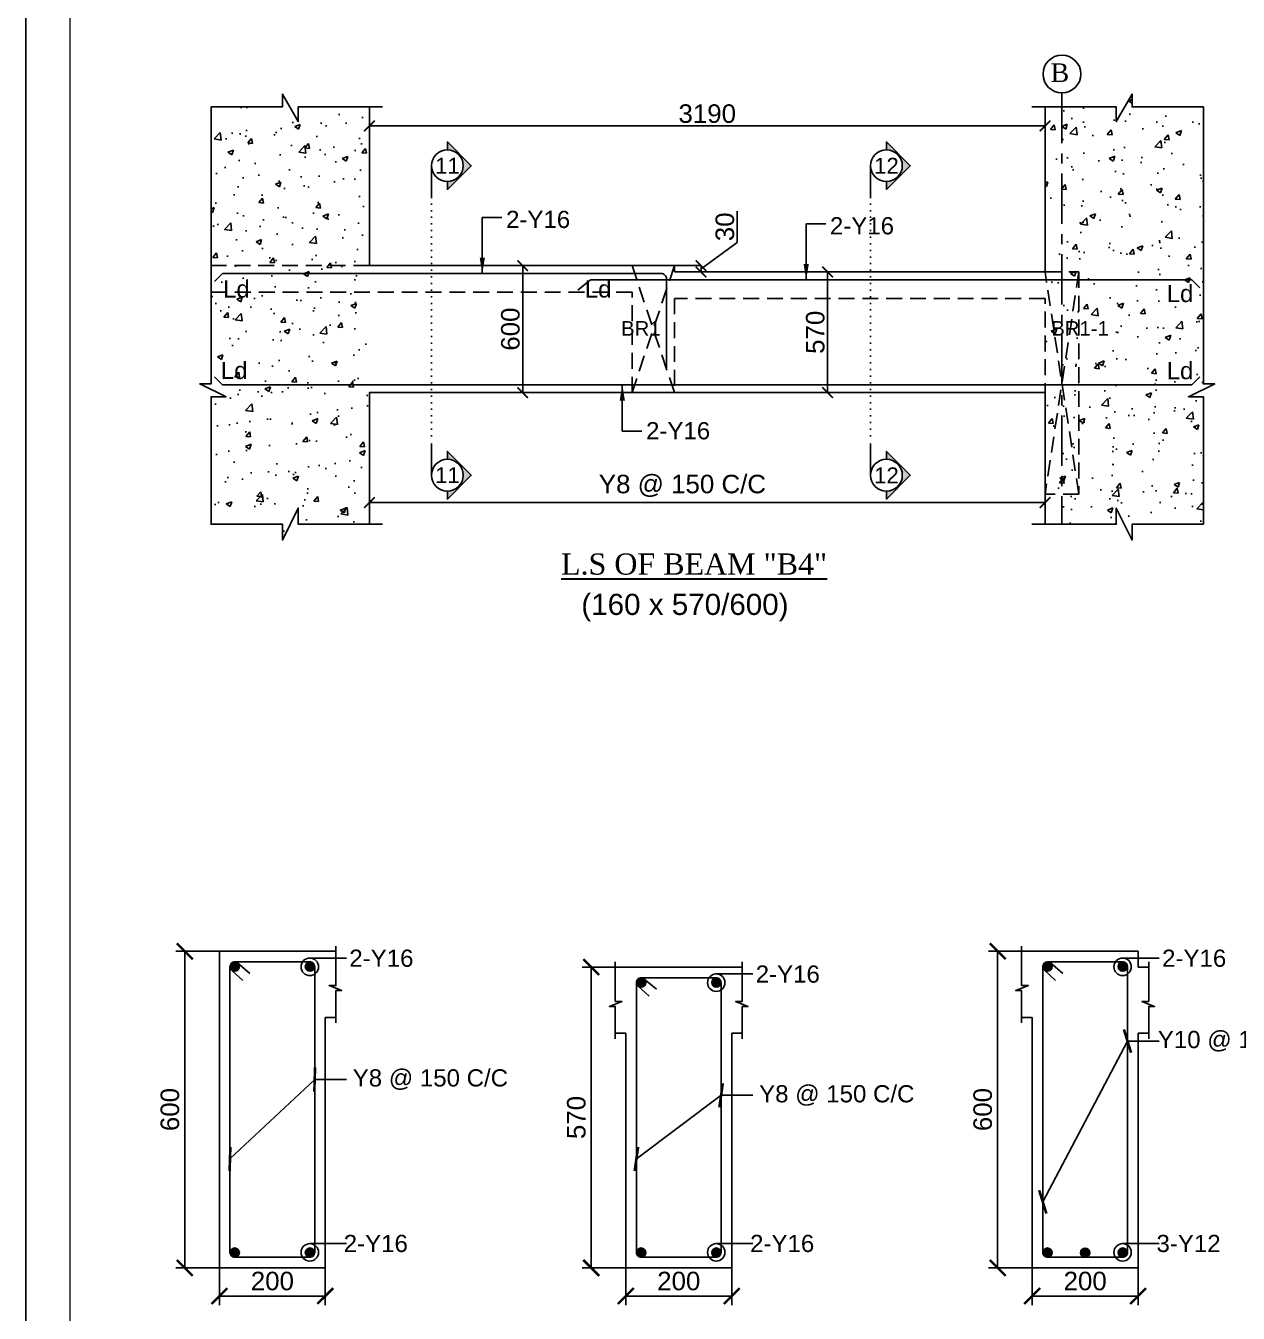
# Model space of a CAD drawing. Header units: inches. Extents: x -4972 to 102986, y -366693 to -295027.
# Drawn here: x -4972 to 17929, y -349918 to -325589 of the extents above; entities that cross this region are included whole.
import ezdxf
from ezdxf.enums import TextEntityAlignment as Align

# ---------------------------------------------------------------- set-up
doc = ezdxf.new("R2010")
doc.units = ezdxf.units.IN
doc.header["$MEASUREMENT"] = 0
for name, pattern in [('CENTER', [50.8, 31.75, -6.35, 6.35, -6.35]), ('DOT', [0.25, 0, -0.25]), ('Hidden', [3, 2, -1])]:
    doc.linetypes.add(name, pattern=pattern)
for name, color, linetype in [('1', 8, 'Continuous'), ('2', 5, 'Continuous'), ('5', 2, 'Continuous'), ('ARROW', 5, 'Continuous'), ('BEAM TEXT', 4, 'Continuous'), ('DIM', 251, 'Continuous'), ('GIRD CIR', 1, 'Continuous'), ('GIRD TEXT', 4, 'Continuous'), ('GRID', 8, 'CENTER'), ('REINFORCEMENT', 3, 'Continuous'), ('TEXT-1', 3, 'Continuous')]:
    doc.layers.add(name, color=color, linetype=linetype)
for name, color, linetype, lineweight in [('GRID NO', 4, 'Continuous', 9), ('JKEC COLHAT', 2, 'Continuous', 20), ('text', 4, 'Continuous', 30)]:
    doc.layers.add(name, color=color, linetype=linetype, lineweight=lineweight)
doc.styles.add('T-200', font='arial.ttf', dxfattribs={"height": 300})
doc.styles.add('T200', font='sanss___.ttf', dxfattribs={"height": 275})
doc.styles.add('T300', font='sanss___.ttf', dxfattribs={"height": 350})
doc.styles.add('T400', font='romantic.ttf')
doc.dimstyles.new('SCALE 25', dxfattribs={"dimtxt": 500, "dimasz": 200, "dimexe": 6, "dimexo": 0, "dimgap": 50, "dimtad": 1, "dimdec": 0, "dimlfac": 0.25, "dimrnd": 5, "dimzin": 3, "dimdsep": 46, "dimtxsty": 'T300', "dimblk": 'ARCHTICK', "dimcen": 0.09, "dimclrd": 5, "dimclre": 8, "dimclrt": 1, "dimadec": 0, "dimazin": 0, "dimtfac": 1, "dimtdec": 0, "dimtix": 1, "dimtofl": 0, "dimtmove": 2, "dimatfit": 3, "dimfxl": 1, "dimtolj": 1, "dimtzin": 0, "dimlwd": -1, "dimlwe": -1, "dimarcsym": 0})
doc.dimstyles.new('SCALE-10', dxfattribs={"dimtxt": 350, "dimasz": 300, "dimexe": 170, "dimexo": 0, "dimgap": 100, "dimtad": 1, "dimdec": 0, "dimlfac": 0.1, "dimrnd": 5, "dimzin": 12, "dimdsep": 46, "dimtxsty": 'T300', "dimblk": 'ARCHTICK', "dimcen": 0, "dimclrd": 5, "dimclre": 252, "dimclrt": 1, "dimadec": 1, "dimazin": 3, "dimtfac": 1, "dimtdec": 0, "dimtix": 1, "dimtmove": 2, "dimatfit": 3, "dimldrblk": 'ARCHTICK', "dimfxl": 5000, "dimtvp": 1, "dimtolj": 1, "dimtzin": 9, "dimarcsym": 2})
doc.dimstyles.new('T200', dxfattribs={"dimtxt": 275, "dimasz": 250, "dimexe": 0, "dimexo": 0, "dimgap": 5, "dimtad": 1, "dimdec": 0, "dimrnd": 5, "dimzin": 0, "dimdsep": 46, "dimtxsty": 'T200', "dimblk": 'ARCHTICK', "dimcen": 300, "dimclrd": 5, "dimclre": 252, "dimclrt": 1, "dimadec": 0, "dimazin": 0, "dimtfac": 50, "dimtdec": 0, "dimtofl": 0, "dimtmove": 2, "dimatfit": 3, "dimfxl": 1, "dimtolj": 1, "dimtzin": 0, "dimarcsym": 2})

# ---------------------------------------------------------------- blocks, each defined once
blk = doc.blocks.new('_ARCHTICK')
at = {"color": 0, "linetype": 'ByBlock', "const_width": 0.15}
blk.add_lwpolyline([(-0.5, -0.5), (0.5, 0.5)], dxfattribs=at)
blk = doc.blocks.new('*D58')
at = {"layer": 'Defpoints', "color": 0}
for p in [(1520, -332522), (14280, -332522), (1520, -334600)]:
    blk.add_point(p, dxfattribs=at)
at = {"layer": 'DIM', "color": 8}
for p, q in [((1520, -332522), (1520, -334606)), ((14280, -332522), (14280, -334606))]:
    blk.add_line(p, q, dxfattribs=at)
at = {"layer": 'DIM', "color": 5}
blk.add_line((14280, -334600), (1520, -334600), dxfattribs=at)
at = {"layer": 'DIM', "color": 5, "xscale": 200, "yscale": 200, "zscale": 200, "rotation": 180}
blk.add_blockref('_ARCHTICK', (1520, -334600), dxfattribs=at)
at = {"layer": 'DIM', "color": 5, "xscale": 200, "yscale": 200, "zscale": 200}
blk.add_blockref('_ARCHTICK', (14280, -334600), dxfattribs=at)
at = {"layer": 'DIM', "color": 1, "insert": (7431, -334284), "char_height": 350, "attachment_point": 5, "style": 'T300'}
blk.add_mtext('\\A1;Y8 @ 150 C/C', dxfattribs=at)
blk = doc.blocks.new('*D59')
at = {"layer": 'Defpoints', "color": 0}
for p in [(1520, -327482), (14280, -327482), (14280, -327482)]:
    blk.add_point(p, dxfattribs=at)
at = {"layer": 'DIM', "color": 8}
for p, q in [((1520, -327482), (1520, -327476)), ((14280, -327482), (14280, -327476))]:
    blk.add_line(p, q, dxfattribs=at)
at = {"layer": 'DIM', "color": 5}
blk.add_line((1520, -327482), (14280, -327482), dxfattribs=at)
at = {"layer": 'DIM', "color": 5, "xscale": 200, "yscale": 200, "zscale": 200, "rotation": 180}
blk.add_blockref('_ARCHTICK', (1520, -327482), dxfattribs=at)
at = {"layer": 'DIM', "color": 5, "xscale": 200, "yscale": 200, "zscale": 200}
blk.add_blockref('_ARCHTICK', (14280, -327482), dxfattribs=at)
at = {"layer": 'DIM', "color": 1, "insert": (7900, -327252), "char_height": 350, "attachment_point": 5, "style": 'T300'}
blk.add_mtext('\\A1;3190', dxfattribs=at)
blk = doc.blocks.new('*D60')
at = {"layer": 'Defpoints', "color": 0}
for p in [(-1967, -343078), (-1314, -343078), (-1314, -349061)]:
    blk.add_point(p, dxfattribs=at)
at = {"layer": 'DIM', "color": 252, "lineweight": -2}
for p, q in [((-1314, -343078), (-2137, -343078)), ((-1314, -349061), (-2137, -349061))]:
    blk.add_line(p, q, dxfattribs=at)
at = {"layer": 'DIM', "color": 5, "lineweight": -2}
blk.add_line((-1967, -349061), (-1967, -343078), dxfattribs=at)
at = {"layer": 'DIM', "color": 5, "lineweight": -2, "xscale": 300, "yscale": 300, "zscale": 300}
for p, rotation in [((-1967, -343078), 90), ((-1967, -349061), 270)]:
    blk.add_blockref('_ARCHTICK', p, dxfattribs=dict(at, rotation=rotation))
at = {"layer": 'DIM', "color": 1, "insert": (-2248, -346069), "char_height": 350, "attachment_point": 5, "rotation": 90, "style": 'T300'}
blk.add_mtext('\\A1;600', dxfattribs=at)
blk = doc.blocks.new('*D61')
at = {"layer": 'Defpoints', "color": 0}
for p in [(-1314, -349061), (686, -349061), (686, -349592)]:
    blk.add_point(p, dxfattribs=at)
at = {"layer": 'DIM', "color": 252, "lineweight": -2}
for p, q in [((-1314, -349061), (-1314, -349762)), ((686, -349061), (686, -349762))]:
    blk.add_line(p, q, dxfattribs=at)
at = {"layer": 'DIM', "color": 5, "lineweight": -2}
blk.add_line((-1314, -349592), (686, -349592), dxfattribs=at)
at = {"layer": 'DIM', "color": 5, "lineweight": -2, "xscale": 300, "yscale": 300, "zscale": 300, "rotation": 180}
blk.add_blockref('_ARCHTICK', (-1314, -349592), dxfattribs=at)
at = {"layer": 'DIM', "color": 5, "lineweight": -2, "xscale": 300, "yscale": 300, "zscale": 300}
blk.add_blockref('_ARCHTICK', (686, -349592), dxfattribs=at)
at = {"layer": 'DIM', "color": 1, "insert": (-314, -349311), "char_height": 350, "attachment_point": 5, "style": 'T300'}
blk.add_mtext('\\A1;200', dxfattribs=at)
blk = doc.blocks.new('ROD')
at = {"layer": '5'}
h = blk.add_hatch(color=256, dxfattribs=at)
edge = h.paths.add_edge_path()
edge.add_arc((0, 0), 135, 0, 360)
at = {"layer": '5', "color": 6}
blk.add_circle((0, 0), 135, dxfattribs=at)
blk = doc.blocks.new('*D62')
at = {"layer": 'Defpoints', "color": 0}
for p in [(5709, -343378), (6362, -343378), (6362, -349061)]:
    blk.add_point(p, dxfattribs=at)
at = {"layer": 'DIM', "color": 252, "lineweight": -2}
for p, q in [((6362, -343378), (5539, -343378)), ((6362, -349061), (5539, -349061))]:
    blk.add_line(p, q, dxfattribs=at)
at = {"layer": 'DIM', "color": 5, "lineweight": -2}
blk.add_line((5709, -349061), (5709, -343378), dxfattribs=at)
at = {"layer": 'DIM', "color": 5, "lineweight": -2, "xscale": 300, "yscale": 300, "zscale": 300}
for p, rotation in [((5709, -343378), 90), ((5709, -349061), 270)]:
    blk.add_blockref('_ARCHTICK', p, dxfattribs=dict(at, rotation=rotation))
at = {"layer": 'DIM', "color": 1, "insert": (5428, -346219), "char_height": 350, "attachment_point": 5, "rotation": 90, "style": 'T300'}
blk.add_mtext('\\A1;570', dxfattribs=at)
blk = doc.blocks.new('*D63')
at = {"layer": 'Defpoints', "color": 0}
for p in [(6362, -349061), (8362, -349061), (8362, -349592)]:
    blk.add_point(p, dxfattribs=at)
at = {"layer": 'DIM', "color": 252, "lineweight": -2}
for p, q in [((6362, -349061), (6362, -349762)), ((8362, -349061), (8362, -349762))]:
    blk.add_line(p, q, dxfattribs=at)
at = {"layer": 'DIM', "color": 5, "lineweight": -2}
blk.add_line((6362, -349592), (8362, -349592), dxfattribs=at)
at = {"layer": 'DIM', "color": 5, "lineweight": -2, "xscale": 300, "yscale": 300, "zscale": 300, "rotation": 180}
blk.add_blockref('_ARCHTICK', (6362, -349592), dxfattribs=at)
at = {"layer": 'DIM', "color": 5, "lineweight": -2, "xscale": 300, "yscale": 300, "zscale": 300}
blk.add_blockref('_ARCHTICK', (8362, -349592), dxfattribs=at)
at = {"layer": 'DIM', "color": 1, "insert": (7362, -349311), "char_height": 350, "attachment_point": 5, "style": 'T300'}
blk.add_mtext('\\A1;200', dxfattribs=at)
blk = doc.blocks.new('*D82')
at = {"layer": 'Defpoints', "color": 0}
for p in [(13385, -343078), (14038, -343078), (14038, -349061)]:
    blk.add_point(p, dxfattribs=at)
at = {"layer": 'DIM', "color": 252, "lineweight": -2}
for p, q in [((14038, -343078), (13215, -343078)), ((14038, -349061), (13215, -349061))]:
    blk.add_line(p, q, dxfattribs=at)
at = {"layer": 'DIM', "color": 5, "lineweight": -2}
blk.add_line((13385, -349061), (13385, -343078), dxfattribs=at)
at = {"layer": 'DIM', "color": 5, "lineweight": -2, "xscale": 300, "yscale": 300, "zscale": 300}
for p, rotation in [((13385, -343078), 90), ((13385, -349061), 270)]:
    blk.add_blockref('_ARCHTICK', p, dxfattribs=dict(at, rotation=rotation))
at = {"layer": 'DIM', "color": 1, "insert": (13104, -346069), "char_height": 350, "attachment_point": 5, "rotation": 90, "style": 'T300'}
blk.add_mtext('\\A1;600', dxfattribs=at)
blk = doc.blocks.new('*D83')
at = {"layer": 'Defpoints', "color": 0}
for p in [(14038, -349061), (16038, -349061), (16038, -349592)]:
    blk.add_point(p, dxfattribs=at)
at = {"layer": 'DIM', "color": 252, "lineweight": -2}
for p, q in [((14038, -349061), (14038, -349762)), ((16038, -349061), (16038, -349762))]:
    blk.add_line(p, q, dxfattribs=at)
at = {"layer": 'DIM', "color": 5, "lineweight": -2}
blk.add_line((14038, -349592), (16038, -349592), dxfattribs=at)
at = {"layer": 'DIM', "color": 5, "lineweight": -2, "xscale": 300, "yscale": 300, "zscale": 300, "rotation": 180}
blk.add_blockref('_ARCHTICK', (14038, -349592), dxfattribs=at)
at = {"layer": 'DIM', "color": 5, "lineweight": -2, "xscale": 300, "yscale": 300, "zscale": 300}
blk.add_blockref('_ARCHTICK', (16038, -349592), dxfattribs=at)
at = {"layer": 'DIM', "color": 1, "insert": (15038, -349311), "char_height": 350, "attachment_point": 5, "style": 'T300'}
blk.add_mtext('\\A1;200', dxfattribs=at)
blk = doc.blocks.new('*D92')
at = {"layer": 'Defpoints', "color": 0}
for p in [(10172, -330242), (10257, -330242), (10257, -332522)]:
    blk.add_point(p, dxfattribs=at)
at = {"layer": 'DIM', "color": 8}
for p, q in [((10257, -330242), (10166, -330242)), ((10257, -332522), (10166, -332522))]:
    blk.add_line(p, q, dxfattribs=at)
at = {"layer": 'DIM', "color": 5}
blk.add_line((10172, -332522), (10172, -330242), dxfattribs=at)
at = {"layer": 'DIM', "color": 5, "xscale": 200, "yscale": 200, "zscale": 200}
for p, rotation in [((10172, -330242), 90), ((10172, -332522), 270)]:
    blk.add_blockref('_ARCHTICK', p, dxfattribs=dict(at, rotation=rotation))
at = {"layer": 'DIM', "color": 1, "insert": (9941, -331382), "char_height": 350, "attachment_point": 5, "rotation": 90, "style": 'T300'}
blk.add_mtext('\\A1;570', dxfattribs=at)
blk = doc.blocks.new('*D93')
at = {"layer": 'Defpoints', "color": 0}
for p in [(7280, -330122), (7280, -330242), (7782, -330242)]:
    blk.add_point(p, dxfattribs=at)
at = {"layer": 'DIM', "color": 5}
for p, q in [((8464, -329687), (8464, -329092)), ((7782, -330182), (8464, -329687)), ((7782, -330122), (7782, -330242))]:
    blk.add_line(p, q, dxfattribs=at)
at = {"layer": 'DIM', "color": 8}
for p, q in [((7280, -330122), (7788, -330122)), ((7280, -330242), (7788, -330242))]:
    blk.add_line(p, q, dxfattribs=at)
at = {"layer": 'DIM', "color": 5, "xscale": 200, "yscale": 200, "zscale": 200}
for p, rotation in [((7782, -330122), 90), ((7782, -330242), 270)]:
    blk.add_blockref('_ARCHTICK', p, dxfattribs=dict(at, rotation=rotation))
at = {"layer": 'DIM', "color": 1, "insert": (8234, -329389), "char_height": 350, "attachment_point": 5, "rotation": 90, "style": 'T300'}
blk.add_mtext('\\A1;30', dxfattribs=at)
blk = doc.blocks.new('*D94')
at = {"layer": 'Defpoints', "color": 0}
for p in [(4414, -330122), (4504, -330122), (4504, -332522)]:
    blk.add_point(p, dxfattribs=at)
at = {"layer": 'DIM', "color": 8}
for p, q in [((4504, -330122), (4408, -330122)), ((4504, -332522), (4408, -332522))]:
    blk.add_line(p, q, dxfattribs=at)
at = {"layer": 'DIM', "color": 5}
blk.add_line((4414, -332522), (4414, -330122), dxfattribs=at)
at = {"layer": 'DIM', "color": 5, "xscale": 200, "yscale": 200, "zscale": 200}
for p, rotation in [((4414, -330122), 90), ((4414, -332522), 270)]:
    blk.add_blockref('_ARCHTICK', p, dxfattribs=dict(at, rotation=rotation))
at = {"layer": 'DIM', "color": 1, "insert": (4183, -331322), "char_height": 350, "attachment_point": 5, "rotation": 90, "style": 'T300'}
blk.add_mtext('\\A1;600', dxfattribs=at)

msp = doc.modelspace()

# ---------------------------------------------------------------- hatches: boundary and pattern name
at = {"layer": '1'}
h = msp.add_hatch(dxfattribs=at)
h.set_pattern_fill('AR-CONC', color=256, scale=150, style=0)
h.set_pattern_definition([(50, (-171416.2, -177446.3), (1075.8903, -94.1282), [112.5, -1237.5]), (355, (-171416.2, -177446.3), (-208.127, 1128.288), [90, -990]), (100.45144, (-171326.6, -177454.2), (867.7633, 1034.16), [95.6103, -1051.713]), (46.1842, (-171416.2, -177146.3), (1600.862, -248.279), [168.75, -1856.25]), (96.6356, (-171282.8, -177167), (1401.993, 1461.178), [143.416, -1577.571]), (351.1842, (-171416.2, -177146.3), (1401.993, 1461.178), [135, -1485]), (21, (-171266.2, -177221.3), (895.3606, -603.9283), [112.5, -1237.5]), (326, (-171266.2, -177221.3), (364.973, 1087.725), [90, -990]), (71.45144, (-171191.6, -177271.7), (1260.3336, 483.7967), [95.6103, -1051.713]), (37.5, (-171416.24, -177446.33), (18.2398, 499.3408), [0, -978, 0, -1005, 0, -993.75]), (7.5, (-171416.24, -177446.33), (394.6043, 591.6176), [0, -573, 0, -955.5, 0, -378.75]), (327.5, (-171750.74, -177446.33), (800.73365, -33.8323), [0, -375, 0, -1170, 0, -1552.5]), (317.5, (-171900.74, -177446.3), (874.7793, 150.1575), [0, -487.5, 0, -777, 0, -1102.5])])
h.paths.add_polyline_path([(1520, -327121.9), (175, -327121.9), (175, -327401.4), (-125, -326879.4), (-125, -327121.9), (-1470, -327121.9), (-1470, -330321.9), (1520, -330321.9)])
h.paths.add_polyline_path([(1520, -330321.9), (-1470, -330321.9), (-1470, -330841.9), (1520, -330841.9)])
h.paths.add_polyline_path([(-1470, -335010), (-125, -335010), (-125, -335309.4), (175, -334704.4), (175, -335010), (1520, -335010), (1520, -330841.9), (-1470, -330841.9), (-1470, -331756), (-1684.5, -331756), (-1187.5, -332000), (-1470, -332000)])
h = msp.add_hatch(dxfattribs=at)
h.set_pattern_fill('AR-CONC', color=256, scale=150, style=0)
h.set_pattern_definition([(50, (-164656.2, -177566.3), (1075.8903, -94.1282), [112.5, -1237.5]), (355, (-164656.2, -177566.3), (-208.127, 1128.288), [90, -990]), (100.45144, (-164566.6, -177574.2), (867.7633, 1034.16), [95.6103, -1051.713]), (46.1842, (-164656.2, -177266.3), (1600.862, -248.279), [168.75, -1856.25]), (96.6356, (-164522.8, -177287), (1401.993, 1461.178), [143.416, -1577.571]), (351.1842, (-164656.2, -177266.3), (1401.993, 1461.178), [135, -1485]), (21, (-164506.2, -177341.3), (895.3606, -603.9283), [112.5, -1237.5]), (326, (-164506.2, -177341.3), (364.973, 1087.725), [90, -990]), (71.45144, (-164431.6, -177391.7), (1260.3336, 483.7967), [95.6103, -1051.713]), (37.5, (-164656.24, -177566.33), (18.2398, 499.3408), [0, -978, 0, -1005, 0, -993.75]), (7.5, (-164656.24, -177566.33), (394.6043, 591.6176), [0, -573, 0, -955.5, 0, -378.75]), (327.5, (-164990.74, -177566.33), (800.73365, -33.8323), [0, -375, 0, -1170, 0, -1552.5]), (317.5, (-165140.74, -177566.3), (874.7793, 150.1575), [0, -487.5, 0, -777, 0, -1102.5])])
h.paths.add_polyline_path([(14280, -327121.9), (15625, -327121.9), (15625, -327401.4), (15925, -326879.4), (15925, -327121.9), (17270, -327121.9), (17270, -330441.9), (14280, -330441.9)])
h.paths.add_polyline_path([(14280, -330441.9), (17270, -330441.9), (17270, -330961.9), (14280, -330961.9)])
h.paths.add_polyline_path([(15925, -335010), (17270, -335010), (17270, -332120), (16987.6, -332120), (17484.6, -331876), (17270, -331876), (17270, -330961.9), (14280, -330961.9), (14280, -335010), (15625, -335010), (15625, -334704.4), (15925, -335309.4)])
for points in [[(3442.2, -328233.6), (2992.2, -328683.6), (2992.2, -328533.6, 0.4142136), (3292.2, -328233.6, 0.4142136), (2992.2, -327933.6), (2992.2, -327783.6)], [(11734.7, -328233.6), (11284.7, -328683.6), (11284.7, -328533.6, 0.4142136), (11584.7, -328233.6, 0.4142136), (11284.7, -327933.6), (11284.7, -327783.6)], [(3442.2, -334082.3), (2992.2, -333632.3), (2992.2, -333782.3, -0.4142136), (3292.2, -334082.3, -0.4142136), (2992.2, -334382.3), (2992.2, -334532.3)], [(11734.7, -334082.3), (11284.7, -333632.3), (11284.7, -333782.3, -0.4142136), (11584.7, -334082.3, -0.4142136), (11284.7, -334382.3), (11284.7, -334532.3)]]:
    msp.add_hatch(color=30, dxfattribs=at).paths.add_polyline_path(points)

# ---------------------------------------------------------------- linework, layer by layer
at = {"linetype": 'DOT', "ltscale": 500}
for p, q in [((2692.2, -328833.6), (2692.2, -333482.3)), ((10984.7, -328833.6), (10984.7, -333482.3))]:
    msp.add_line(p, q, dxfattribs=at)
at = {"layer": '1', "color": 30}
for p, q in [((2692.2, -328233.6), (2692.2, -328833.6)), ((10984.7, -328233.6), (10984.7, -328833.6)), ((2692.2, -334082.3), (2692.2, -333482.3)), ((10984.7, -334082.3), (10984.7, -333482.3))]:
    msp.add_line(p, q, dxfattribs=at)
at = {"layer": '1', "linetype": 'Hidden', "lineweight": -3, "ltscale": 150}
for p, q in [((1520, -330121.9), (-1470, -330121.9)), ((7280, -332521.9), (6480, -330121.9)), ((7280, -330121.9), (6480, -332521.9)), ((14920, -334441.9), (14280, -330241.9)), ((14920, -330241.9), (14280, -334441.9)), ((6480, -330621.9), (-1470, -330621.9)), ((14280, -330741.9), (7280, -330741.9))]:
    msp.add_line(p, q, dxfattribs=at)
at = {"layer": '1', "lineweight": -3, "ltscale": 0.5}
for points in [[(1767.5, -335010), (175, -335010), (175, -334704.4), (-125, -335309.4), (-125, -335010), (-1470, -335010), (-1470, -332600), (-1187.5, -332600), (-1684.5, -332356), (-1470, -332356), (-1470, -327121.9), (-125, -327121.9), (-125, -326879.4), (175, -327401.4), (175, -327121.9), (1767.5, -327121.9)], [(17270, -327121.9), (15925, -327121.9), (15925, -326879.4), (15625, -327401.4), (15625, -327121.9), (14032.6, -327121.9)], [(17270, -335010), (17270, -332600), (16987.6, -332600), (17484.6, -332356), (17270, -332356), (17270, -327121.9)], [(14032.6, -335010), (15625, -335010), (15625, -334704.4), (15925, -335309.4), (15925, -335010), (17270, -335010)]]:
    msp.add_lwpolyline(points, dxfattribs=at)
at = {"layer": '1', "color": 30}
for points in [[(2992.2, -328533.6), (2992.2, -328683.6), (3442.2, -328233.6), (2992.2, -327783.6), (2992.2, -327933.6)], [(11284.7, -328533.6), (11284.7, -328683.6), (11734.7, -328233.6), (11284.7, -327783.6), (11284.7, -327933.6)], [(2992.2, -333782.3), (2992.2, -333632.3), (3442.2, -334082.3), (2992.2, -334532.3), (2992.2, -334382.3)], [(11284.7, -333782.3), (11284.7, -333632.3), (11734.7, -334082.3), (11284.7, -334532.3), (11284.7, -334382.3)]]:
    msp.add_lwpolyline(points, dxfattribs=at)
at = {"layer": '1', "linetype": 'Hidden', "lineweight": -3, "ltscale": 150}
for points in [[(6480, -330121.9), (7280, -330121.9), (7280, -330241.9)], [(14280, -330241.9), (14920, -330241.9), (14920, -334441.9), (14280, -334441.9), (14280, -330741.9)], [(7280, -330741.9), (7280, -332521.9), (6480, -332521.9), (6480, -330621.9)]]:
    msp.add_lwpolyline(points, dxfattribs=at)
at = {"layer": '1'}
for points in [[(885.6, -342980.4), (885.6, -343726.4), (757.9, -343726.4), (996.4, -343821.2), (885.6, -343821.2), (885.6, -344431.2)], [(13837.6, -342980.4), (13837.6, -343726.4), (13965.3, -343726.4), (13726.8, -343821.2), (13837.6, -343821.2), (13837.6, -344431.2)], [(6161.6, -343280.4), (6161.6, -344026.4), (6289.3, -344026.4), (6050.8, -344121.2), (6161.6, -344121.2), (6161.6, -344731.2)], [(8561.6, -343280.4), (8561.6, -344026.4), (8433.9, -344026.4), (8672.4, -344121.2), (8561.6, -344121.2), (8561.6, -344731.2)], [(16237.6, -343280.4), (16237.6, -344026.4), (16109.9, -344026.4), (16348.4, -344121.2), (16237.6, -344121.2), (16237.6, -344731.2)]]:
    msp.add_lwpolyline(points, dxfattribs=at)
at = {"layer": '1', "color": 30}
for centre in [(2992.2, -328233.6), (11284.7, -328233.6), (2992.2, -334082.3), (11284.7, -334082.3)]:
    msp.add_circle(centre, 300, dxfattribs=at)
at = {"layer": '2'}
for p, q in [((1520, -330121.9), (1520, -327121.9)), ((14280, -330241.9), (14280, -327121.9)), ((7280, -330121.9), (1520, -330121.9)), ((7280, -330121.9), (7280, -330241.9)), ((14280, -330241.9), (7280, -330241.9)), ((14280, -332521.9), (1520, -332521.9)), ((1520, -332521.9), (1520, -335010)), ((14280, -332521.9), (14280, -335010)), ((382.1, -343206.8), (1083.6, -343206.8)), ((685.6, -343077.7), (885.6, -343077.7)), ((14037.6, -343077.7), (13837.6, -343077.7)), ((15734.1, -343206.8), (16435.6, -343206.8)), ((6361.6, -343377.7), (6161.6, -343377.7)), ((8058.1, -343506.8), (8759.6, -343506.8)), ((8361.6, -343377.7), (8561.6, -343377.7)), ((16037.6, -343377.7), (16237.6, -343377.7)), ((685.6, -344327.7), (885.6, -344327.7)), ((14037.6, -344327.7), (13837.6, -344327.7)), ((6361.6, -344627.7), (6161.6, -344627.7)), ((8361.6, -344627.7), (8561.6, -344627.7)), ((16037.6, -344627.7), (16237.6, -344627.7)), ((15837.6, -344774.5), (16435.6, -344774.5)), ((485.6, -345499.7), (1083.6, -345499.7)), ((8161.6, -345799.7), (8759.6, -345799.7)), ((393.3, -348602.7), (1083.6, -348602.7)), ((8069.3, -348602.7), (8759.6, -348602.7)), ((15745.3, -348602.7), (16435.6, -348602.7))]:
    msp.add_line(p, q, dxfattribs=at)
for points in [[(685.6, -344327.7), (685.6, -349061), (-1314.4, -349061), (-1314.4, -343077.7), (685.6, -343077.7)], [(16037.6, -343377.7), (16037.6, -343077.7), (14037.6, -343077.7)], [(6361.6, -343377.7), (8361.6, -343377.7)], [(14037.6, -344327.7), (14037.6, -349061), (16037.6, -349061), (16037.6, -344627.7)], [(8361.6, -344627.7), (8361.6, -349061), (6361.6, -349061), (6361.6, -344627.7)]]:
    msp.add_lwpolyline(points, dxfattribs=at)
for centre in [(393.3, -343371.4), (15745.3, -343371.4), (8069.3, -343671.4), (393.3, -348767.3), (8069.3, -348767.3), (15745.3, -348767.3)]:
    msp.add_circle(centre, 164.6, dxfattribs=at)
at = {"layer": '5'}
for p, q in [((-1083.8, -343437.9), (-873.1, -343628.7)), ((-971, -343296.4), (-737.4, -343495.2)), ((14268.2, -343437.9), (14478.9, -343628.7)), ((14381, -343296.4), (14614.6, -343495.2)), ((6592.2, -343737.9), (6802.9, -343928.7)), ((6705, -343596.4), (6938.6, -343795.2))]:
    msp.add_line(p, q, dxfattribs=at)
at = {"layer": '5', "lineweight": -3, "ltscale": 0.5}
msp.add_lwpolyline([(7130, -332052.1), (7130, -330371.9, 0.4142136), (7030, -330271.9), (-1255, -330271.9), (-1405, -330421.9)], format="xyb", dxfattribs=at)
for points in [[(17205, -330541.9), (17055, -330391.9), (5694.9, -330391.9), (5456.5, -330586.1)], [(-1405, -332221.9), (-1255, -332371.9), (17055, -332371.9), (17205, -332221.9)]]:
    msp.add_lwpolyline(points, dxfattribs=at)
at = {"layer": '5'}
for points in [[(-1014.4, -348861), (385.6, -348861, 0.4142136), (485.6, -348761), (485.6, -343377.7, 0.4142136), (385.6, -343277.7), (-1014.4, -343277.7, 0.4142136), (-1114.4, -343377.7), (-1114.4, -348761, 0.4142136)], [(14337.6, -348861), (15737.6, -348861, 0.4142136), (15837.6, -348761), (15837.6, -343377.7, 0.4142136), (15737.6, -343277.7), (14337.6, -343277.7, 0.4142136), (14237.6, -343377.7), (14237.6, -348761, 0.4142136)], [(6661.6, -348861), (8061.6, -348861, 0.4142136), (8161.6, -348761), (8161.6, -343677.7, 0.4142136), (8061.6, -343577.7), (6661.6, -343577.7, 0.4142136), (6561.6, -343677.7), (6561.6, -348761, 0.4142136)]]:
    msp.add_lwpolyline(points, format="xyb", close=True, dxfattribs=at)
at = {"layer": 'Defpoints', "ltscale": 0.2}
msp.add_lwpolyline([(-4971.8, -366693.3), (96694.8, -366693.3), (96694.8, -295026.7), (-4971.8, -295026.7)], close=True, dxfattribs=at)
at = {"layer": 'GIRD CIR'}
msp.add_circle((14600, -326501.4), 356.5, dxfattribs=at)
at = {"layer": 'GRID', "ltscale": 30}
msp.add_line((14600, -326857.8), (14600, -335010), dxfattribs=at)
at = {"layer": 'JKEC COLHAT', "ltscale": 0.2}
msp.add_lwpolyline([(-4138.5, -365860), (95861.5, -365860), (95861.5, -295860), (-4138.5, -295860)], close=True, dxfattribs=at)

# ---------------------------------------------------------------- block references
at = {"layer": '5', "zscale": 0.6479999998491258, "rotation": 180}
for p, xscale, yscale in [((-1024.9, -343366.6), -0.6479999998491258, 0.6479999998491621), ((396.1, -343366.6), 0.6479999998491258, 0.6479999998491258), ((14327.1, -343366.6), -0.6479999998491258, 0.6479999998491621), ((15748.1, -343366.6), 0.6479999998491258, 0.6479999998491258), ((15748.1, -343366.6), 0.6479999998491258, 0.6479999998491258), ((6651.1, -343666.6), -0.6479999998491258, 0.6479999998491621), ((8072.1, -343666.6), 0.6479999998491258, 0.6479999998491258)]:
    msp.add_blockref('ROD', p, dxfattribs=dict(at, xscale=xscale, yscale=yscale))
at = {"layer": '5', "zscale": 0.6479999998491258}
for p, xscale, yscale in [((-1024.9, -348772.1), 0.6479999998491258, 0.6479999998491258), ((396.1, -348772.1), -0.6479999998491258, 0.6479999998491621), ((6651.1, -348772.1), 0.6479999998491258, 0.6479999998491258), ((8072.1, -348772.1), -0.6479999998491258, 0.6479999998491621), ((14327.1, -348772.1), 0.6479999998491258, 0.6479999998491258), ((15037.6, -348773.5), 0.6479999998491258, 0.6479999998491258), ((15748.1, -348772.1), -0.6479999998491258, 0.6479999998491621)]:
    msp.add_blockref('ROD', p, dxfattribs=dict(at, xscale=xscale, yscale=yscale))

# ---------------------------------------------------------------- texts
at = {"layer": 'BEAM TEXT', "style": 'T300'}
for s, p in [('BR1', (6272.1, -331445.6)), ('BR1-1', (14397.5, -331445.6))]:
    msp.add_text(s, height=275, dxfattribs=at).set_placement(p)
at = {"layer": 'GIRD TEXT', "ltscale": 7, "style": 'T400'}
msp.add_text('B', height=350, dxfattribs=at).set_placement((14384.4, -326651.4))
at = {"layer": 'GRID NO', "style": 'T-200'}
for s, p in [('11', (2992.2, -328233.6)), ('12', (11284.7, -328233.6)), ('11', (2992.2, -334082.3)), ('12', (11284.7, -334082.3))]:
    msp.add_text(s, height=300, dxfattribs=at).set_placement(p, align=Align.MIDDLE)
at = {"layer": 'REINFORCEMENT', "style": 'T300'}
for p in [(4705.1, -329249), (10822.6, -329369), (7349.6, -333241.7)]:
    msp.add_text('2-Y16', height=325, dxfattribs=at).set_placement(p, align=Align.MIDDLE_CENTER)
for s, p in [('2-Y16', (1139.3, -343371.1)), ('2-Y16', (16491.3, -343371.1)), ('2-Y16', (8815.3, -343671.1)), ('Y10 @ 100 C/C', (16410.3, -344907.9)), ('Y8 @ 150 C/C', (1203.8, -345633.1)), ('Y8 @ 150 C/C', (8879.8, -345933.1)), ('2-Y16', (1033.7, -348761.2)), ('2-Y16', (8709.7, -348761.2)), ('3-Y12', (16385.7, -348761.2))]:
    msp.add_text(s, height=325, dxfattribs=at).set_placement(p)
at = {"layer": 'text', "style": 'T400'}
msp.add_text('%%UL.S OF BEAM "B4"', height=400, dxfattribs=at).set_placement((7651, -335761), align=Align.MIDDLE_CENTER)
at = {"layer": 'text', "color": 6, "style": 'T300'}
msp.add_text('(160 x 570/600)', height=400, dxfattribs=at).set_placement((7478.6, -336523.1), align=Align.MIDDLE_CENTER)
at = {"layer": 'TEXT-1', "color": 6, "style": 'T300'}
for p in [(-994.3, -330563.1), (5838.7, -330563.1), (16829.1, -330648.9), (-1035.9, -332103.1), (16829.1, -332106.6)]:
    msp.add_text('Ld', height=325, dxfattribs=at).set_placement(p, align=Align.MIDDLE_CENTER)

# ---------------------------------------------------------------- dimensions: what is measured, and where the dimension line sits
at = {"layer": 'DIM'}
dim = msp.add_linear_dim(base=(14280, -327482.4), p1=(1520, -327482.4), p2=(14280, -327482.4), dimstyle='SCALE 25', override={"dimpost": '\\X'}, dxfattribs=at)
dim.commit()
dim.dimension.update_dxf_attribs({"geometry": '*D59', "text_midpoint": (7900, -327251.8)})
dim = msp.add_linear_dim(base=(7782, -330241.9), p1=(7280, -330121.9), p2=(7280, -330241.9), angle=90, dimstyle='SCALE 25', override={"dimpost": '\\X', "dimtmove": 1}, dxfattribs=at)
dim.commit()
dim.dimension.update_dxf_attribs({"geometry": '*D93', "text_midpoint": (8464.5, -329636.9), "dimtype": 160})
for base, p1, p2, picture, middle in [((4414, -330121.9), (4504, -332521.9), (4504, -330121.9), '*D94', (4183.5, -331321.9)), ((10171.5, -330241.9), (10257, -332521.9), (10257, -330241.9), '*D92', (9941.2, -331381.9))]:
    dim = msp.add_linear_dim(base=base, p1=p1, p2=p2, angle=90, dimstyle='SCALE 25', override={"dimpost": '\\X'}, dxfattribs=at)
    dim.commit()
    dim.dimension.update_dxf_attribs({"geometry": picture, "text_midpoint": middle})
dim = msp.add_linear_dim(base=(1520, -334599.6), p1=(14280, -332521.9), p2=(1520, -332521.9), text='Y8 @ 150 C/C', dimstyle='SCALE 25', override={"dimpost": '\\X'}, dxfattribs=at)
dim.commit()
dim.dimension.update_dxf_attribs({"geometry": '*D58', "text_midpoint": (7430.5, -334284.3), "dimtype": 160})
for base, p1, p2, picture, middle in [((-1967.5, -343077.7), (-1314.4, -349061), (-1314.4, -343077.7), '*D60', (-2248, -346069.3)), ((13384.5, -343077.7), (14037.6, -349061), (14037.6, -343077.7), '*D82', (13104, -346069.3)), ((5708.5, -343377.7), (6361.6, -349061), (6361.6, -343377.7), '*D62', (5428.3, -346219.3))]:
    dim = msp.add_linear_dim(base=base, p1=p1, p2=p2, angle=90, dimstyle='SCALE-10', dxfattribs=at)
    dim.commit()
    dim.dimension.update_dxf_attribs({"geometry": picture, "text_midpoint": middle})
for base, p1, p2, picture, middle in [((685.6, -349591.7), (-1314.4, -349061), (685.6, -349061), '*D61', (-314.4, -349311.4)), ((8361.6, -349591.7), (6361.6, -349061), (8361.6, -349061), '*D63', (7361.6, -349311.4)), ((16037.6, -349591.7), (14037.6, -349061), (16037.6, -349061), '*D83', (15037.6, -349311.4))]:
    dim = msp.add_linear_dim(base=base, p1=p1, p2=p2, dimstyle='SCALE-10', dxfattribs=at)
    dim.commit()
    dim.dimension.update_dxf_attribs({"geometry": picture, "text_midpoint": middle})

# ---------------------------------------------------------------- leaders
at = {"layer": 'ARROW'}
for points, dimstyle, override in [([(3651.4, -330271.9), (3651.4, -329210), (4020.4, -329210)], 'T200', {"dimasz": 300, "dimfxl": 1.25, "dimarcsym": 1}), ([(9768.9, -330391.9), (9768.9, -329330), (10137.9, -329330)], 'T200', {"dimasz": 300, "dimfxl": 1.25, "dimarcsym": 1}), ([(6295.9, -332371.9), (6295.9, -333251.6), (6664.9, -333251.6)], 'T200', {"dimasz": 300, "dimfxl": 1.25, "dimarcsym": 1}), ([(15837.6, -344774.5), (14237.6, -347813.7)], 'SCALE-10', {"dimasz": 325}), ([(14237.6, -347813.7), (15837.6, -344774.5)], 'SCALE-10', {"dimasz": 325}), ([(485.6, -345499.7), (-1114.4, -347002.9)], 'SCALE-10', {"dimasz": 325}), ([(-1114.4, -347002.9), (485.6, -345499.7)], 'SCALE-10', {"dimasz": 325}), ([(8161.6, -345799.7), (6561.6, -347002.9)], 'SCALE-10', {"dimasz": 325}), ([(6561.6, -347002.9), (8161.6, -345799.7)], 'SCALE-10', {"dimasz": 325})]:
    msp.add_leader(points, dimstyle=dimstyle, override=override, dxfattribs=at)

doc.saveas('drawing.dxf')
